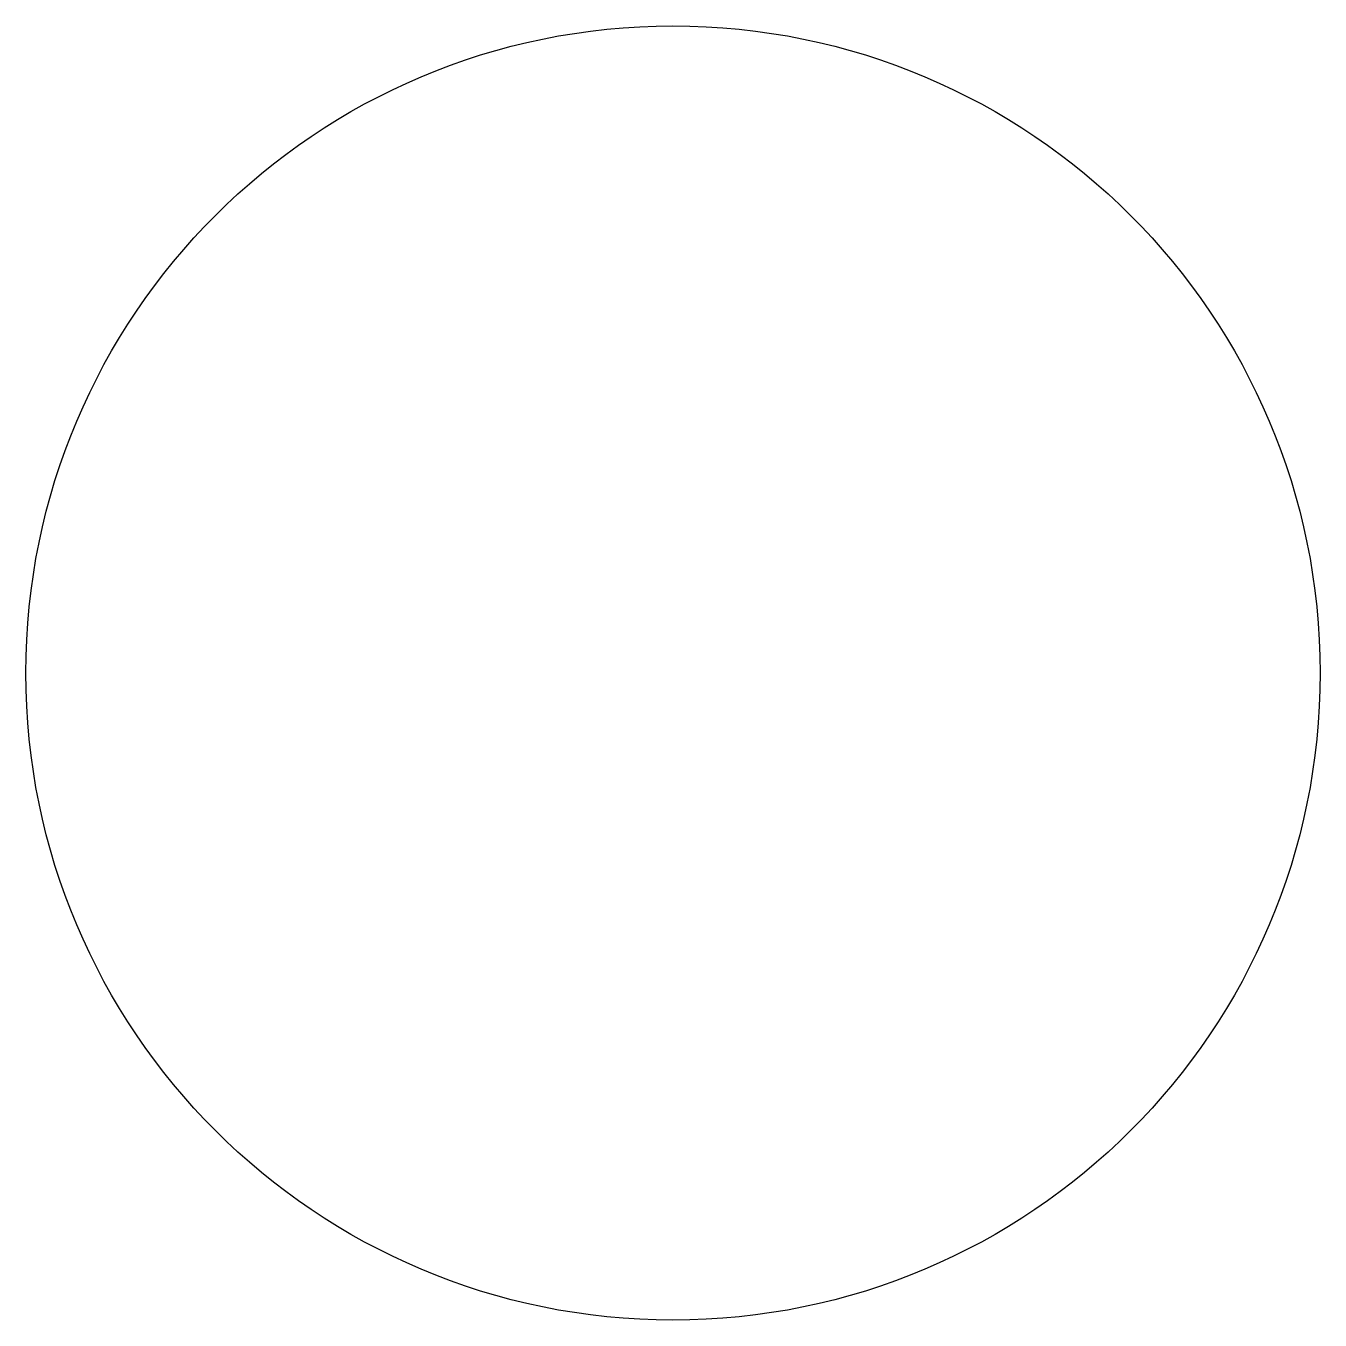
# Model space of a CAD drawing. Extents: x 170 to 206, y 122 to 158.
import ezdxf

# ---------------------------------------------------------------- set-up
doc = ezdxf.new("R2010")
doc.units = 0
doc.header["$MEASUREMENT"] = 0
doc.layers.get('0').update_dxf_attribs({"linetype": 'CONTINUOUS'})

msp = doc.modelspace()

# ---------------------------------------------------------------- linework, layer by layer
at = {"color": 7, "linetype": 'CONTINUOUS'}
msp.add_circle((188, 140), 18, dxfattribs=at)

doc.saveas('drawing.dxf')
